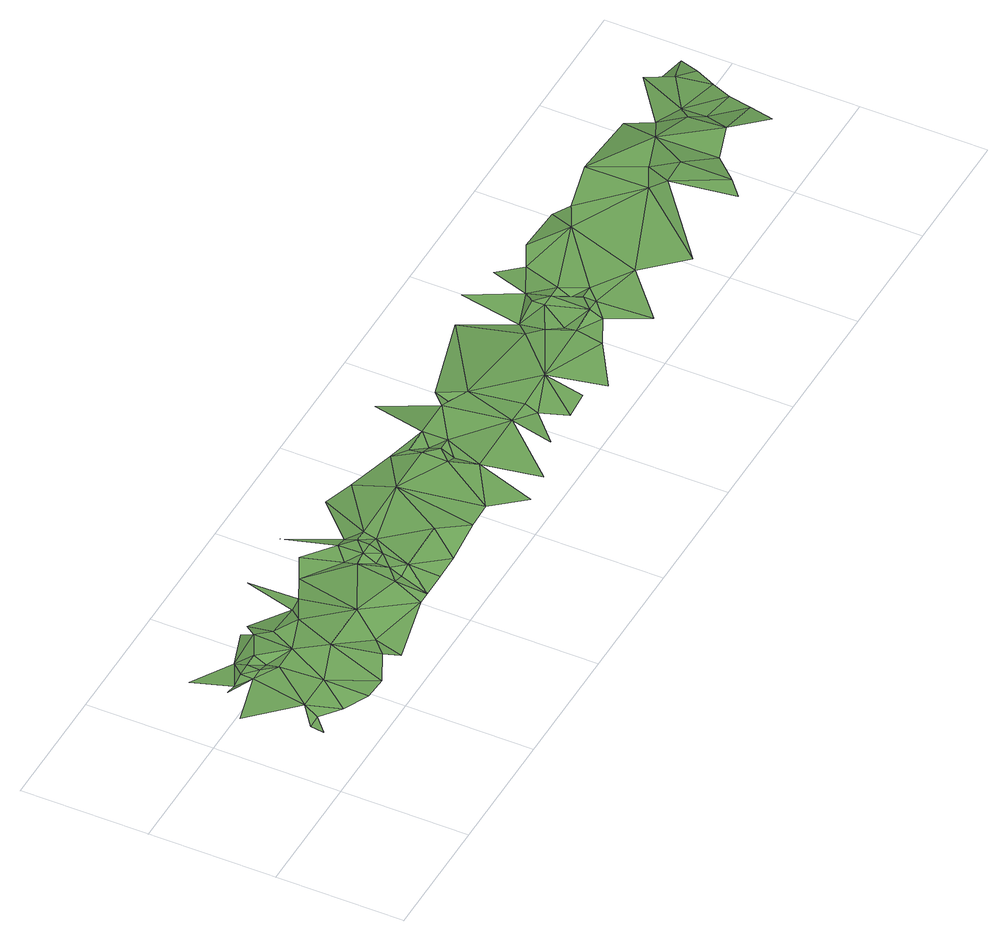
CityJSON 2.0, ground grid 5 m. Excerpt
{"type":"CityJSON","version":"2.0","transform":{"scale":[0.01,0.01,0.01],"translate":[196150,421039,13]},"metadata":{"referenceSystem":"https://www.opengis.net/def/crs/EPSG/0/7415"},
"CityObjects":{
"plantcover1":{"type":"PlantCover","attributes":{"3df_class":"Forest","bgt_fysiekvoorkomen":"groenvoorziening","bgt_status":"bestaand","identificatienamespace":"NL.IMGeo","begroeidterreindeeloptalud":"true","plus_fysiekvoorkomen":"gras- en kruidachtigen","relatievehoogteligging":0,"aantal_punten":0},"geometry":[{"type":"MultiSurface","lod":"1","boundaries":[[[0,1,2]],[[3,4,5]],[[0,2,5]],[[6,5,2]],[[7,8,3]],[[3,9,7]],[[10,11,7]],[[12,3,5]],[[13,5,6]],[[9,10,7]],[[3,14,9]],[[5,13,12]],[[14,15,9]],[[14,3,12]],[[9,15,10]],[[6,16,13]],[[14,17,15]],[[17,14,12]],[[15,18,10]],[[17,18,15]],[[12,13,19]],[[17,12,19]],[[16,20,13]],[[19,18,17]],[[18,21,10]],[[21,18,19]],[[13,22,19]],[[20,22,13]],[[21,23,10]],[[24,21,19]],[[25,22,20]],[[24,26,21]],[[22,27,19]],[[27,24,19]],[[25,28,22]],[[24,29,26]],[[29,24,27]],[[30,28,25]],[[31,27,22]],[[28,31,22]],[[32,29,27]],[[27,31,32]],[[28,30,33]],[[32,34,29]],[[28,33,31]],[[35,32,31]],[[36,31,33]],[[35,31,37]],[[31,36,37]],[[36,33,38]],[[35,37,39]],[[35,39,40]],[[36,38,41]],[[37,36,42]],[[36,41,42]],[[38,43,41]],[[37,42,44]],[[37,45,39]],[[42,41,43]],[[37,44,45]],[[46,40,39]],[[38,47,43]],[[42,48,44]],[[39,45,46]],[[42,43,48]],[[44,48,45]],[[48,49,45]],[[45,50,46]],[[50,45,49]],[[43,51,48]],[[52,46,53]],[[47,54,43]],[[50,53,46]],[[48,51,49]],[[49,51,50]],[[50,55,53]],[[55,50,51]],[[51,43,56]],[[54,56,43]],[[55,57,53]],[[51,58,55]],[[59,56,54]],[[56,58,51]],[[57,55,60]],[[55,58,60]],[[59,58,56]],[[61,58,59]],[[58,62,60]],[[58,61,63]],[[61,64,65]],[[63,66,58]],[[63,61,65]],[[62,58,66]],[[65,67,63]],[[66,68,62]],[[63,69,66]],[[63,67,69]],[[66,70,68]],[[70,66,69]],[[71,67,65]],[[62,68,72]],[[69,67,71]],[[70,69,71]],[[68,70,72]],[[72,70,71]],[[73,74,65]],[[71,65,74]],[[72,71,75]],[[75,71,74]],[[76,72,75]],[[77,78,74]],[[75,74,79]],[[74,78,80]],[[81,75,82]],[[79,82,75]],[[74,80,79]],[[81,82,79]],[[78,83,80]],[[83,78,84]],[[80,83,79]],[[84,85,83]],[[79,86,81]],[[83,87,79]],[[83,88,89]],[[79,87,86]],[[83,90,87]],[[91,83,89]],[[91,90,83]],[[87,92,86]],[[90,92,87]],[[93,90,91]],[[94,91,89]],[[90,95,92]],[[93,95,90]],[[93,91,96]],[[96,91,94]],[[93,96,95]],[[92,95,97]],[[92,97,98]],[[99,92,98]],[[96,94,100]],[[96,101,95]],[[97,95,101]],[[100,94,102]],[[101,96,103]],[[96,100,103]],[[97,101,98]],[[101,103,104]],[[101,105,98]],[[101,104,105]],[[103,100,106]],[[106,104,103]],[[104,106,105]],[[107,100,102]],[[105,108,98]],[[106,100,107]],[[98,108,109]],[[106,110,105]],[[105,110,108]],[[106,107,110]],[[111,108,110]],[[111,110,112]],[[113,114,107]],[[114,110,107]],[[112,110,115]],[[115,110,114]],[[113,116,114]],[[117,115,114]],[[118,119,116]],[[120,114,116]],[[114,120,117]],[[121,116,119]],[[121,120,116]],[[121,119,122]],[[117,120,123]],[[123,120,121]],[[123,121,122]],[[117,123,124]],[[123,122,125]],[[124,123,126]],[[125,127,123]],[[126,123,127]],[[127,125,128]],[[129,126,127]],[[128,129,127]],[[128,125,130]],[[131,130,125]],[[132,126,129]],[[129,128,133]],[[130,133,128]],[[134,129,133]],[[135,132,129]],[[134,135,129]],[[135,134,136]],[[137,138,135]],[[135,136,137]]]}]}
},
"vertices":[
[230,234,30],[230,184,22],[280,234,34],[280,484,112],[80,434,107],[280,284,71],[380,184,13],[230,534,95],[180,534,108],[280,534,113],[330,584,100],[180,684,95],[380,434,107],[430,284,67],[330,484,114],[330,534,117],[480,134,13],[380,484,96],[380,534,120],[480,434,111],[580,134,4],[480,584,118],[580,334,94],[480,634,96],[530,534,113],[680,184,30],[530,634,96],[630,484,109],[730,234,34],[680,534,94],[730,134,3],[780,334,98],[730,534,106],[980,184,31],[730,734,99],[830,584,98],[980,284,87],[980,434,109],[1030,184,31],[980,484,96],[930,634,98],[1030,284,71],[1030,334,93],[1080,284,88],[1030,384,92],[1030,434,118],[1030,534,114],[1130,184,32],[1080,384,99],[1080,434,120],[1080,484,122],[1130,434,106],[980,734,104],[1080,534,103],[1230,184,37],[1130,484,118],[1280,284,95],[1230,684,97],[1380,484,129],[1380,184,73],[1330,634,118],[1480,184,79],[1530,584,111],[1580,384,128],[1630,84,32],[1630,284,114],[1580,484,129],[1630,384,105],[1580,534,121],[1630,434,129],[1630,484,110],[1680,434,128],[1680,534,127],[1730,84,58],[1880,284,121],[1830,534,128],[1760,758,90],[1880,134,80],[1980,234,96],[1930,484,136],[1980,284,118],[1880,584,130],[1880,534,108],[2130,284,132],[2030,134,84],[2130,134,99],[2228,684,127],[2278,434,145],[2228,84,84],[2378,184,123],[2328,384,147],[2378,284,143],[2328,484,130],[2378,334,133],[2478,234,136],[2428,434,161],[2478,284,162],[2428,484,160],[2478,534,134],[2378,734,126],[2528,284,159],[2478,434,163],[2578,84,121],[2528,334,159],[2528,384,136],[2528,434,163],[2578,334,161],[2728,234,163],[2578,584,158],[2528,684,131],[2828,534,165],[2678,634,160],[2878,634,142],[2878,84,157],[3128,384,168],[2928,584,163],[3178,334,182],[3128,634,165],[3228,84,171],[3278,134,189],[3228,434,167],[3278,334,189],[3378,234,169],[3378,484,166],[3428,634,128],[3528,284,172],[3478,534,134],[3528,434,159],[3578,384,141],[3578,484,137],[3699,274,131],[3676,179,135],[3678,684,123],[3723,370,125],[3762,453,116],[3728,584,127],[3801,535,115],[3840,617,96],[3728,634,104]
]}
